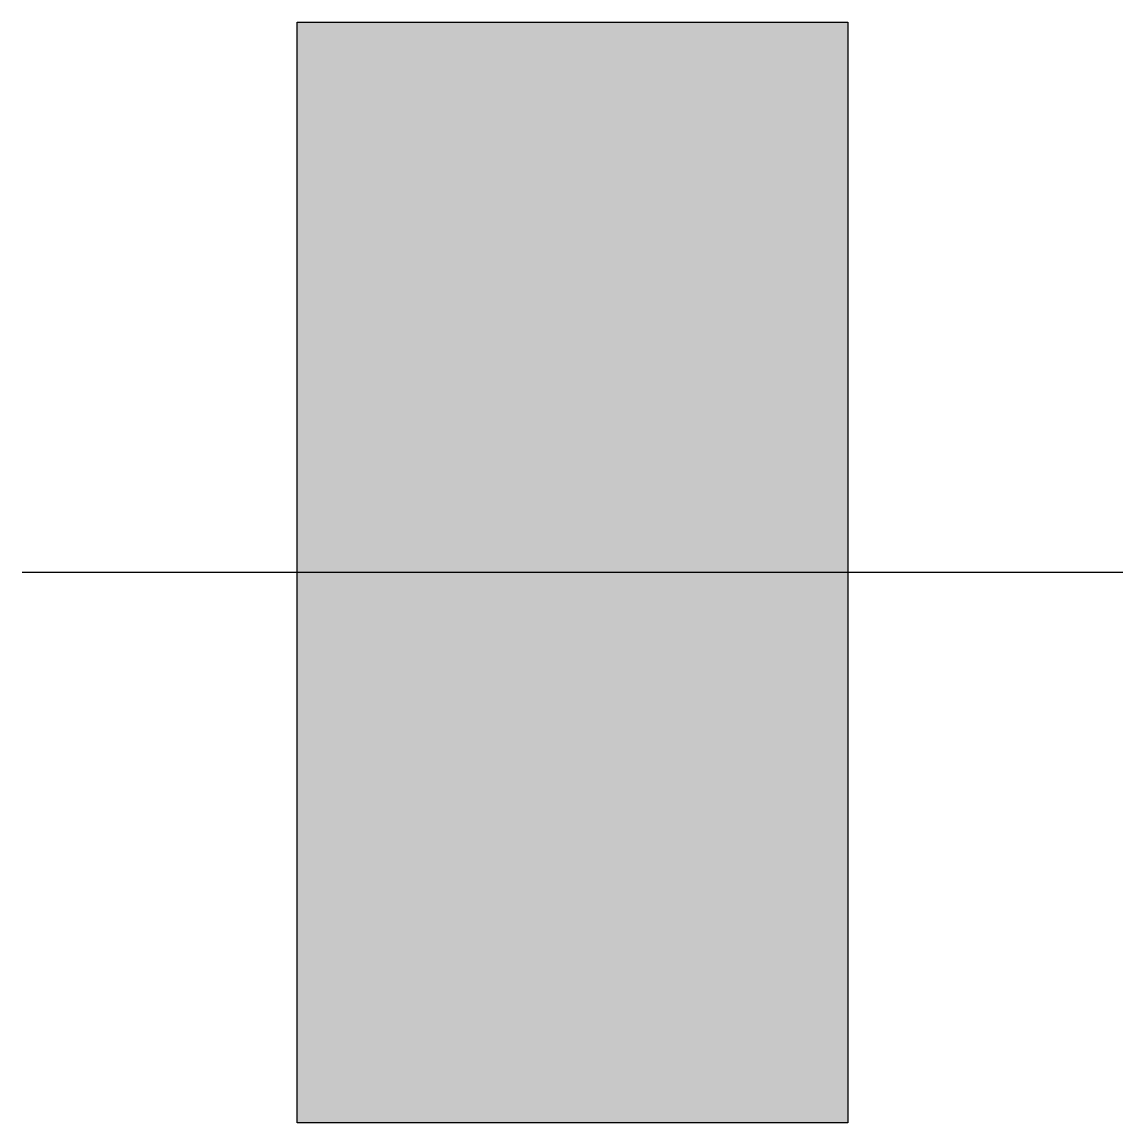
# Model space of a CAD drawing. Extents: x -2 to 2, y -2 to 2.
import ezdxf

# ---------------------------------------------------------------- set-up
doc = ezdxf.new("R2010")
doc.units = 0
doc.header["$MEASUREMENT"] = 0

msp = doc.modelspace()

# ---------------------------------------------------------------- hatches: boundary and pattern name
msp.add_hatch(color=256).paths.add_polyline_path([(-1, -2), (1, -2), (1, 2), (-1, 2)])

# ---------------------------------------------------------------- linework, layer by layer
msp.add_line((2, 0), (-2, 0))
at = {"flags": 128}
msp.add_lwpolyline([(1, 2), (1, -2), (-1, -2), (-1, 2)], close=True, dxfattribs=at)

doc.saveas('drawing.dxf')
